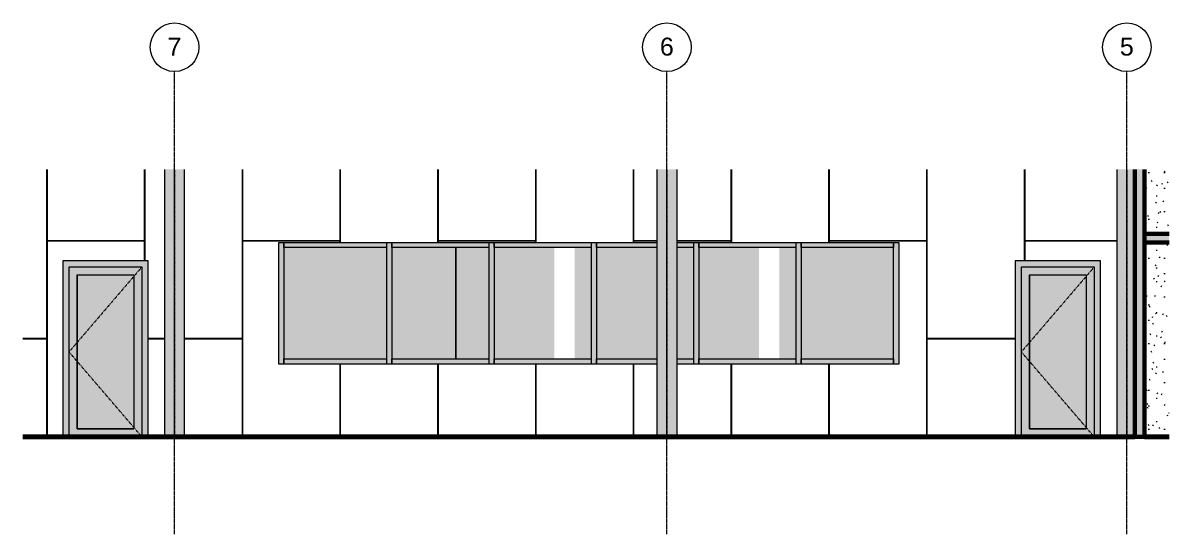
# Model space of a CAD drawing. Header units: inches. Extents: x -1667 to 6641, y -48 to 265.
# Drawn here: x -1667 to -1102, y -48 to 205 of the extents above; entities that cross this region are included whole.
import ezdxf

# ---------------------------------------------------------------- set-up
doc = ezdxf.new("R2010")
doc.units = ezdxf.units.IN
doc.header["$MEASUREMENT"] = 0
for name, pattern in [('Dash 1_16_', [0.125, 0.0625, -0.0625]), ('Grid Line 1_2_', [0.875, 0.5, -0.125, 0.125, -0.125]), ('Hidden 1_8_', [0.1875, 0.125, -0.0625])]:
    doc.linetypes.add(name, pattern=pattern)
for name, color, linetype, lineweight in [('A-CLNG', 13, 'Continuous', 18), ('A-CLNG-PATT', 13, 'Continuous', 60), ('A-DOOR', 31, 'Continuous', 18), ('A-DOOR-FRAM', 31, 'Continuous', 9), ('A-DOOR-GLAZ', 31, 'Continuous', 9), ('A-GLAZ-CURT', 52, 'Continuous', 9), ('A-GLAZ-CWMG', 51, 'Continuous', 9), ('A-WALL', 113, 'Continuous', 18), ('A-WALL-PATT', 111, 'Continuous', 18), ('C-TOPO', 7, 'Continuous', 9), ('I-WALL', 2, 'Continuous', 18), ('L-SITE-WALL', 31, 'Continuous', 18), ('S-COLS', 52, 'Continuous', 9), ('S-GRID', 1, 'Continuous', 9), ('S-GRID-IDEN', 1, 'Continuous', 9)]:
    doc.layers.add(name, color=color, linetype=linetype, lineweight=lineweight)
doc.styles.add('Arial', font='arial.ttf', dxfattribs={"height": 8.851796})
pattern_1 = [(0, (-2.028, 0), (15.36, 3.84), [0.634, -10.886, 0.634, -10.886, -61.44]), (0, (-2.028, 0), (15.36, 3.84), [-23.04, 0.634, -22.406, 0.634, -10.886, -26.88]), (0, (-2.028, 0), (15.36, 3.84), [-57.6, 0.634, -7.046, 0.634, -18.566]), (120, (3.732, 1.92), (-11.005538, 11.38215), [0.634, -10.886, 0.634, -10.886, -61.44]), (120, (3.732, 1.92), (-11.005538, 11.38215), [-23.04, 0.634, -22.406, 0.634, -10.886, -26.88]), (120, (3.732, 1.92), (-11.005538, 11.38215), [-57.6, 0.634, -7.046, 0.634, -18.566]), (240, (5.652, 9.6), (-4.354462, -15.22215), [0.634, -10.886, 0.634, -10.886, -61.44]), (240, (5.652, 9.6), (-4.354462, -15.22215), [-23.04, 0.634, -22.406, 0.634, -10.886, -26.88]), (240, (5.652, 9.6), (-4.354462, -15.22215), [-57.6, 0.634, -7.046, 0.634, -18.566])]

# ---------------------------------------------------------------- blocks, each defined once
blk = doc.blocks.new('Single-Glass 1 - 36_ x 84_-598703-Sales Office - South Elevation')
at = {"layer": 'A-DOOR'}
h = blk.add_hatch(color=53, dxfattribs=at)
h.paths.add_polyline_path([(-1608.4, 0), (-1608.4, 84), (-1644.4, 84), (-1644.4, 0)], flags=0)
h.paths.add_polyline_path([(-1640.4, 4), (-1640.4, 80), (-1612.4, 80), (-1612.4, 4)], flags=0)
at = {"layer": 'A-DOOR-FRAM', "lineweight": 18}
blk.add_hatch(color=15, dxfattribs=at).paths.add_polyline_path([(-1608.4, 0), (-1605.4, 0), (-1605.4, 87), (-1647.4, 87), (-1647.4, 0), (-1644.4, 0), (-1644.4, 84), (-1608.4, 84)], flags=0)
at = {"layer": 'A-DOOR-GLAZ', "lineweight": 18}
blk.add_hatch(color=9, dxfattribs=at).paths.add_polyline_path([(-1612.4, 4), (-1612.4, 80), (-1640.4, 80), (-1640.4, 4)], flags=0)
at = {"layer": 'A-DOOR', "color": 7, "linetype": 'Dash 1_16_', "lineweight": 9}
for p in [(-1608.4, 84), (-1608.4, 0)]:
    blk.add_line(p, (-1644.4, 42), dxfattribs=at)
at = {"layer": 'A-DOOR', "color": 7, "lineweight": 9}
for p, q in [((-1640.4, 4), (-1640.4, 80)), ((-1640.4, 80), (-1612.4, 80)), ((-1612.4, 80), (-1612.4, 4)), ((-1612.4, 4), (-1640.4, 4))]:
    blk.add_line(p, q, dxfattribs=at)
at = {"layer": 'A-DOOR-FRAM', "color": 7}
for p, q in [((-1605.4, 87), (-1647.4, 87)), ((-1647.4, 87), (-1647.4, 0)), ((-1605.4, 0), (-1605.4, 87)), ((-1644.4, 84), (-1608.4, 84)), ((-1644.4, 0), (-1644.4, 84)), ((-1608.4, 84), (-1608.4, 0))]:
    blk.add_line(p, q, dxfattribs=at)
at = {"layer": 'A-DOOR-GLAZ', "color": 7}
for p, q in [((-1640.4, 80), (-1612.4, 80)), ((-1640.4, 80), (-1640.4, 4)), ((-1612.4, 80), (-1612.4, 4)), ((-1640.4, 4), (-1612.4, 4))]:
    blk.add_line(p, q, dxfattribs=at)
blk = doc.blocks.new('System Panel - Glazed-552699-Sales Office - South Elevation')
at = {"layer": 'A-GLAZ-CURT'}
blk.add_hatch(color=253, dxfattribs=at).paths.add_polyline_path([(-1283.15, 38.5), (-1237.44, 38.5), (-1237.44, 93.5), (-1283.15, 93.5)], flags=0)
blk = doc.blocks.new('Rectangular Mullion - 2_5_ x 5_ rectangular-551377-Sales Office - South Elevation')
at = {"layer": 'A-GLAZ-CWMG'}
blk.add_hatch(color=50, dxfattribs=at).paths.add_polyline_path([(-1487.65, 93.5), (-1487.65, 96), (-1538.44, 96), (-1538.44, 93.5), (-1525.75, 93.5)], flags=0)
at = {"layer": 'A-GLAZ-CWMG', "color": 7}
for p, q in [((-1538.44, 93.5), (-1538.44, 96)), ((-1487.65, 93.5), (-1538.44, 93.5)), ((-1487.65, 96), (-1487.65, 93.5))]:
    blk.add_line(p, q, dxfattribs=at)
blk = doc.blocks.new('Rectangular Mullion - 2_5_ x 5_ rectangular-552695-Sales Office - South Elevation')
at = {"layer": 'A-GLAZ-CWMG'}
blk.add_hatch(color=50, dxfattribs=at).paths.add_polyline_path([(-1242.92, 36), (-1237.44, 36), (-1237.44, 38.5), (-1283.15, 38.5), (-1283.15, 36)], flags=0)
at = {"layer": 'A-GLAZ-CWMG', "color": 7}
for p, q in [((-1283.15, 36), (-1283.15, 38.5)), ((-1283.15, 38.5), (-1237.44, 38.5)), ((-1237.44, 38.5), (-1237.44, 36))]:
    blk.add_line(p, q, dxfattribs=at)
blk = doc.blocks.new('Rectangular Mullion - 2_5_ x 5_ rectangular-552638-Sales Office - South Elevation')
at = {"layer": 'A-GLAZ-CWMG'}
blk.add_hatch(color=50, dxfattribs=at).paths.add_polyline_path([(-1538.44, 36), (-1538.44, 96), (-1540.94, 96), (-1540.94, 36)], flags=0)
at = {"layer": 'A-GLAZ-CWMG', "color": 7}
blk.add_line((-1538.44, 96), (-1538.44, 36), dxfattribs=at)
blk = doc.blocks.new('Rectangular Mullion - 2_5_ x 5_ rectangular-552639-Sales Office - South Elevation')
at = {"layer": 'A-GLAZ-CWMG'}
blk.add_hatch(color=50, dxfattribs=at).paths.add_polyline_path([(-1234.94, 36), (-1234.94, 96), (-1237.44, 96), (-1237.44, 36)], flags=0)
at = {"layer": 'A-GLAZ-CWMG', "color": 7}
blk.add_line((-1237.44, 36), (-1237.44, 96), dxfattribs=at)
blk = doc.blocks.new('System Panel - Glazed-552889-Sales Office - South Elevation')
at = {"layer": 'A-GLAZ-CURT'}
h = blk.add_hatch(color=253, dxfattribs=at)
h.paths.add_polyline_path([(-1384.15, 38.5), (-1354.35, 38.5), (-1354.35, 93.5), (-1384.15, 93.5)], flags=0)
h.paths.add_polyline_path([(-1336.15, 38.5), (-1336.15, 93.5), (-1344.35, 93.5), (-1344.35, 38.5)], flags=0)
blk = doc.blocks.new('System Panel - Glazed-552890-Sales Office - South Elevation')
at = {"layer": 'A-GLAZ-CURT'}
blk.add_hatch(color=253, dxfattribs=at).paths.add_polyline_path([(-1437.15, 38.5), (-1437.15, 93.5), (-1453.51, 93.5), (-1453.51, 38.5)], flags=0)
at = {"layer": 'A-GLAZ-CURT', "color": 7}
blk.add_line((-1453.51, 93.5), (-1453.51, 38.5), dxfattribs=at)
blk = doc.blocks.new('System Panel - Glazed-552643-Sales Office - South Elevation')
at = {"layer": 'A-GLAZ-CURT'}
blk.add_hatch(color=253, dxfattribs=at).paths.add_polyline_path([(-1453.51, 38.5), (-1453.51, 93.5), (-1485.15, 93.5), (-1485.15, 38.5)], flags=0)
at = {"layer": 'A-GLAZ-CURT', "color": 7}
blk.add_line((-1453.51, 38.5), (-1453.51, 93.5), dxfattribs=at)
blk = doc.blocks.new('System Panel - Glazed-552644-Sales Office - South Elevation')
at = {"layer": 'A-GLAZ-CURT'}
blk.add_hatch(color=253, dxfattribs=at).paths.add_polyline_path([(-1487.65, 38.5), (-1487.65, 93.5), (-1538.44, 93.5), (-1538.44, 38.5), (-1525.75, 38.5)], flags=0)
blk = doc.blocks.new('Rectangular Mullion - 2_5_ x 5_ rectangular-552885-Sales Office - South Elevation')
at = {"layer": 'A-GLAZ-CWMG'}
blk.add_hatch(color=50, dxfattribs=at).paths.add_polyline_path([(-1333.65, 93.5), (-1285.65, 93.5), (-1285.65, 96), (-1333.65, 96)], flags=0)
at = {"layer": 'A-GLAZ-CWMG', "color": 7}
for p, q in [((-1333.65, 93.5), (-1333.65, 96)), ((-1285.65, 93.5), (-1333.65, 93.5)), ((-1285.65, 96), (-1285.65, 93.5))]:
    blk.add_line(p, q, dxfattribs=at)
blk = doc.blocks.new('Rectangular Mullion - 2_5_ x 5_ rectangular-V1-Sales Office - South Elevation')
at = {"layer": 'A-GLAZ-CWMG'}
h = blk.add_hatch(color=50, dxfattribs=at)
h.paths.add_polyline_path([(-1384.15, 93.5), (-1354.35, 93.5), (-1354.35, 96), (-1384.15, 96)], flags=0)
h.paths.add_polyline_path([(-1336.15, 93.5), (-1336.15, 96), (-1344.35, 96), (-1344.35, 93.5)], flags=0)
at = {"layer": 'A-GLAZ-CWMG', "color": 7}
for p, q in [((-1384.15, 93.5), (-1384.15, 96)), ((-1354.35, 93.5), (-1384.15, 93.5)), ((-1336.15, 93.5), (-1344.35, 93.5)), ((-1336.15, 96), (-1336.15, 93.5))]:
    blk.add_line(p, q, dxfattribs=at)
blk = doc.blocks.new('Rectangular Mullion - 2_5_ x 5_ rectangular-552886-Sales Office - South Elevation')
at = {"layer": 'A-GLAZ-CWMG'}
blk.add_hatch(color=50, dxfattribs=at).paths.add_polyline_path([(-1437.15, 93.5), (-1437.15, 96), (-1453.51, 96), (-1453.51, 93.5), (-1453.21, 93.5)], flags=0)
at = {"layer": 'A-GLAZ-CWMG', "color": 7}
for p, q in [((-1437.15, 93.5), (-1453.51, 93.5)), ((-1437.15, 96), (-1437.15, 93.5))]:
    blk.add_line(p, q, dxfattribs=at)
blk = doc.blocks.new('Rectangular Mullion - 2_5_ x 5_ rectangular-552003-Sales Office - South Elevation')
at = {"layer": 'A-GLAZ-CWMG'}
blk.add_hatch(color=50, dxfattribs=at).paths.add_polyline_path([(-1453.51, 93.5), (-1453.51, 96), (-1485.15, 96), (-1485.15, 93.5)], flags=0)
at = {"layer": 'A-GLAZ-CWMG', "color": 7}
for p, q in [((-1485.15, 93.5), (-1485.15, 96)), ((-1453.51, 93.5), (-1485.15, 93.5))]:
    blk.add_line(p, q, dxfattribs=at)
blk = doc.blocks.new('Rectangular Mullion - 2_5_ x 5_ rectangular-552887-Sales Office - South Elevation')
at = {"layer": 'A-GLAZ-CWMG'}
h = blk.add_hatch(color=50, dxfattribs=at)
h.paths.add_polyline_path([(-1354.35, 36), (-1354.35, 38.5), (-1384.15, 38.5), (-1384.15, 36)], flags=0)
h.paths.add_polyline_path([(-1336.15, 36), (-1336.15, 38.5), (-1344.35, 38.5), (-1344.35, 36)], flags=0)
at = {"layer": 'A-GLAZ-CWMG', "color": 7}
for p, q in [((-1384.15, 36), (-1384.15, 38.5)), ((-1384.15, 38.5), (-1354.35, 38.5)), ((-1344.35, 38.5), (-1336.15, 38.5)), ((-1336.15, 38.5), (-1336.15, 36))]:
    blk.add_line(p, q, dxfattribs=at)
blk = doc.blocks.new('Rectangular Mullion - 2_5_ x 5_ rectangular-V2-Sales Office - South Elevation')
at = {"layer": 'A-GLAZ-CWMG'}
blk.add_hatch(color=50, dxfattribs=at).paths.add_polyline_path([(-1386.65, 36), (-1386.65, 38.5), (-1434.65, 38.5), (-1434.65, 36)], flags=0)
at = {"layer": 'A-GLAZ-CWMG', "color": 7}
for p, q in [((-1434.65, 36), (-1434.65, 38.5)), ((-1434.65, 38.5), (-1386.65, 38.5)), ((-1386.65, 38.5), (-1386.65, 36))]:
    blk.add_line(p, q, dxfattribs=at)
blk = doc.blocks.new('Rectangular Mullion - 2_5_ x 5_ rectangular-552888-Sales Office - South Elevation')
at = {"layer": 'A-GLAZ-CWMG'}
blk.add_hatch(color=50, dxfattribs=at).paths.add_polyline_path([(-1437.15, 36), (-1437.15, 38.5), (-1453.51, 38.5), (-1453.51, 36)], flags=0)
at = {"layer": 'A-GLAZ-CWMG', "color": 7}
for p, q in [((-1453.51, 38.5), (-1437.15, 38.5)), ((-1437.15, 38.5), (-1437.15, 36))]:
    blk.add_line(p, q, dxfattribs=at)
blk = doc.blocks.new('Rectangular Mullion - 2_5_ x 5_ rectangular-551479-Sales Office - South Elevation')
at = {"layer": 'A-GLAZ-CWMG'}
blk.add_hatch(color=50, dxfattribs=at).paths.add_polyline_path([(-1453.51, 36), (-1453.51, 38.5), (-1485.15, 38.5), (-1485.15, 36)], flags=0)
at = {"layer": 'A-GLAZ-CWMG', "color": 7}
for p, q in [((-1485.15, 36), (-1485.15, 38.5)), ((-1485.15, 38.5), (-1453.51, 38.5))]:
    blk.add_line(p, q, dxfattribs=at)
blk = doc.blocks.new('Rectangular Mullion - 2_5_ x 5_ rectangular-551380-Sales Office - South Elevation')
at = {"layer": 'A-GLAZ-CWMG'}
blk.add_hatch(color=50, dxfattribs=at).paths.add_polyline_path([(-1525.75, 36), (-1487.65, 36), (-1487.65, 38.5), (-1538.44, 38.5), (-1538.44, 36)], flags=0)
at = {"layer": 'A-GLAZ-CWMG', "color": 7}
for p, q in [((-1538.44, 36), (-1538.44, 38.5)), ((-1538.44, 38.5), (-1487.65, 38.5)), ((-1487.65, 38.5), (-1487.65, 36))]:
    blk.add_line(p, q, dxfattribs=at)
blk = doc.blocks.new('Rectangular Mullion - 2_5_ x 5_ rectangular-552636-Sales Office - South Elevation')
at = {"layer": 'A-GLAZ-CWMG'}
blk.add_hatch(color=50, dxfattribs=at).paths.add_polyline_path([(-1333.65, 36), (-1333.65, 96), (-1336.15, 96), (-1336.15, 36)], flags=0)
at = {"layer": 'A-GLAZ-CWMG', "color": 7}
for p, q in [((-1336.15, 96), (-1336.15, 36)), ((-1333.65, 96), (-1333.65, 36))]:
    blk.add_line(p, q, dxfattribs=at)
blk = doc.blocks.new('Rectangular Mullion - 2_5_ x 5_ rectangular-552698-Sales Office - South Elevation')
at = {"layer": 'A-GLAZ-CWMG'}
blk.add_hatch(color=50, dxfattribs=at).paths.add_polyline_path([(-1242.92, 93.5), (-1237.44, 93.5), (-1237.44, 96), (-1283.15, 96), (-1283.15, 93.5)], flags=0)
at = {"layer": 'A-GLAZ-CWMG', "color": 7}
for p, q in [((-1283.15, 93.5), (-1283.15, 96)), ((-1237.44, 93.5), (-1283.15, 93.5)), ((-1237.44, 96), (-1237.44, 93.5))]:
    blk.add_line(p, q, dxfattribs=at)
blk = doc.blocks.new('W-Wide Flange-Column - W10X49-622040-Sales Office - South Elevation')
at = {"layer": 'S-COLS', "color": 7, "linetype": 'Hidden 1_8_'}
for p, q in [((-1592.51, 132.17), (-1592.51, 0)), ((-1592.2, 0), (-1592.2, 132.17))]:
    blk.add_line(p, q, dxfattribs=at)
blk = doc.blocks.new('Grid - Grid Head - Circle-50561-Sales Office - South Elevation')
at = {"layer": 'S-GRID-IDEN', "color": 7}
blk.add_circle((-1592.35, 192.5), 12, dxfattribs=at)
blk = doc.blocks.new('Open Source Metal Building_Exterior_rvt-1-Sales Office - South Elevation')
at = {"layer": 'A-WALL-PATT', "lineweight": 9}
h = blk.add_hatch(dxfattribs=at)
h.set_pattern_fill('FP_3', style=0, pattern_type=2)
h.set_pattern_definition([(0, (2108.25, 0.25), (-193, 193), [48, -145]), (90, (2108.25, 0.25), (-193, 1e-14), [96.25, -96.75]), (180, (2156.25, 96.5), (-193, 193), [48, -145]), (90, (2156.25, 0.25), (-193, 1e-14), [96.25, -96.75]), (180, (2156.25, 96.75), (-193, 193), [48, -145]), (90, (2156.25, 96.75), (-193, 1e-14), [96.25, -96.75]), (0, (2108.25, 193), (-193, 193), [48, -145]), (90, (2108.25, 96.75), (-193, 1e-14), [96.25, -96.75]), (0, (2156.5, 48.25), (-193, 193), [48, -145]), (90, (2156.5, 0), (-193, 1e-14), [48.25, -144.75]), (90, (2204.5, 0), (-193, 1e-14), [48.25, -144.75]), (0, (2156.5, 144.75), (-193, 193), [48, -145]), (90, (2156.5, 48.5), (-193, 1e-14), [96.25, -96.75]), (180, (2204.5, 48.5), (-193, 193), [48, -145]), (90, (2204.5, 48.5), (-193, 1e-14), [96.25, -96.75]), (90, (2156.5, 145), (-193, 1e-14), [48, -145]), (180, (2204.5, 145), (-193, 193), [48, -145]), (90, (2204.5, 145), (-193, 1e-14), [48, -145]), (0, (2204.75, 0.25), (-193, 193), [48, -145]), (90, (2204.75, 0.25), (-193, 1e-14), [96.25, -96.75]), (180, (2252.75, 96.5), (-193, 193), [48, -145]), (90, (2252.75, 0.25), (-193, 1e-14), [96.25, -96.75]), (180, (2252.75, 96.75), (-193, 193), [48, -145]), (90, (2252.75, 96.75), (-193, 1e-14), [96.25, -96.75]), (180, (2252.75, 193), (-193, 193), [48, -145]), (90, (2204.75, 96.75), (-193, 1e-14), [96.25, -96.75]), (0, (2253, 48.25), (-193, 193), [48, -145]), (90, (2253, 0), (-193, 1e-14), [48.25, -144.75]), (90, (2301, 0), (-193, 1e-14), [48.25, -144.75]), (0, (2253, 144.75), (-193, 193), [48, -145]), (90, (2253, 48.5), (-193, 1e-14), [96.25, -96.75]), (180, (2301, 48.5), (-193, 193), [48, -145]), (90, (2301, 48.5), (-193, 1e-14), [96.25, -96.75]), (90, (2253, 145), (-193, 1e-14), [48, -145]), (180, (2301, 145), (-193, 193), [48, -145]), (90, (2301, 145), (-193, 1e-14), [48, -145])])
h.paths.add_polyline_path([(-1127.35, 0), (-1127.35, 132.17), (-1344.35, 132.17), (-1344.35, 96), (-1234.94, 96), (-1234.94, 36), (-1344.35, 36), (-1344.35, 0), (-1177.4, 0), (-1177.4, 87), (-1135.4, 87), (-1135.4, 0)], flags=0)
h.paths.add_polyline_path([(-1597.35, 0), (-1597.35, 132.17), (-1667.16, 132.17), (-1667.16, 0), (-1647.4, 0), (-1647.4, 87), (-1605.4, 87), (-1605.4, 0)], flags=0)
h.paths.add_polyline_path([(-1587.35, 0), (-1354.35, 0), (-1354.35, 36), (-1540.94, 36), (-1540.94, 96), (-1354.35, 96), (-1354.35, 132.17), (-1587.35, 132.17), (-1587.35, 11.23)], flags=0)
at = {"layer": 'S-COLS', "lineweight": 5}
for points in [[(-1596.46, 0), (-1587.35, 0), (-1587.35, 132.17), (-1597.35, 132.17), (-1597.35, 0)], [(-1354.35, 0), (-1344.35, 0), (-1344.35, 132.17), (-1354.35, 132.17)], [(-1127.35, 0), (-1118.36, 0), (-1118.36, 132.17), (-1127.35, 132.17), (-1127.35, 66.08)]]:
    blk.add_hatch(color=254, dxfattribs=at).paths.add_polyline_path(points, flags=0)
at = {"layer": 'C-TOPO', "color": 10, "lineweight": 80}
for p, q in [((-1667.16, 0), (-1118.36, 0)), ((-1113.61, 0), (-1101.5, 0))]:
    blk.add_line(p, q, dxfattribs=at)
at = {"layer": 'C-TOPO'}
for p, q in [((-1667.16, 0), (-1118.36, 0)), ((-1113.61, 0), (-1101.5, 0))]:
    blk.add_line(p, q, dxfattribs=at)
at = {"layer": 'L-SITE-WALL', "color": 250}
for p, q in [((-1540.94, 36), (-1540.94, 96)), ((-1540.94, 96), (-1354.35, 96)), ((-1344.35, 96), (-1234.94, 96)), ((-1234.94, 96), (-1234.94, 36)), ((-1354.35, 36), (-1540.94, 36)), ((-1234.94, 36), (-1344.35, 36))]:
    blk.add_line(p, q, dxfattribs=at)
at = {"layer": 'S-COLS', "color": 7}
for p, q in [((-1597.35, 132.17), (-1597.35, 0)), ((-1587.35, 0), (-1587.35, 132.17)), ((-1354.35, 132.17), (-1354.35, 0)), ((-1344.35, 0), (-1344.35, 132.17)), ((-1127.35, 132.17), (-1127.35, 0))]:
    blk.add_line(p, q, dxfattribs=at)
at = {"layer": 'S-GRID', "linetype": 'Grid Line 1_2_'}
for p, q in [((-1592.35, -48), (-1592.35, 180.5)), ((-1349.35, -48), (-1349.35, 180.5)), ((-1122.35, -48), (-1122.35, 180.5))]:
    blk.add_line(p, q, dxfattribs=at)
at = {"lineweight": 9}
for name, p in [('W-Wide Flange-Column - W10X49-622040-Sales Office - South Elevation', (0, 0)), ('W-Wide Flange-Column - W10X49-622040-Sales Office - South Elevation', (243, 0)), ('W-Wide Flange-Column - W10X49-622040-Sales Office - South Elevation', (470, 0)), ('Rectangular Mullion - 2_5_ x 5_ rectangular-552638-Sales Office - South Elevation', (0, 0)), ('Rectangular Mullion - 2_5_ x 5_ rectangular-551377-Sales Office - South Elevation', (0, 0)), ('System Panel - Glazed-552644-Sales Office - South Elevation', (0, 0)), ('Rectangular Mullion - 2_5_ x 5_ rectangular-552636-Sales Office - South Elevation', (-151.5, 0)), ('Rectangular Mullion - 2_5_ x 5_ rectangular-552003-Sales Office - South Elevation', (0, 0)), ('System Panel - Glazed-552643-Sales Office - South Elevation', (0, 0)), ('Rectangular Mullion - 2_5_ x 5_ rectangular-552886-Sales Office - South Elevation', (0, 0)), ('System Panel - Glazed-552890-Sales Office - South Elevation', (0, 0)), ('Rectangular Mullion - 2_5_ x 5_ rectangular-552636-Sales Office - South Elevation', (-101, 0)), ('Rectangular Mullion - 2_5_ x 5_ rectangular-552885-Sales Office - South Elevation', (-101, 0)), ('System Panel - Glazed-552889-Sales Office - South Elevation', (-50.5, 0)), ('Rectangular Mullion - 2_5_ x 5_ rectangular-552636-Sales Office - South Elevation', (-50.5, 0)), ('Rectangular Mullion - 2_5_ x 5_ rectangular-V1-Sales Office - South Elevation', (0, 0)), ('System Panel - Glazed-552889-Sales Office - South Elevation', (0, 0)), ('Rectangular Mullion - 2_5_ x 5_ rectangular-552636-Sales Office - South Elevation', (0, 0)), ('Rectangular Mullion - 2_5_ x 5_ rectangular-552885-Sales Office - South Elevation', (0, 0)), ('System Panel - Glazed-552889-Sales Office - South Elevation', (50.5, 0)), ('Rectangular Mullion - 2_5_ x 5_ rectangular-552636-Sales Office - South Elevation', (50.5, 0)), ('Rectangular Mullion - 2_5_ x 5_ rectangular-552698-Sales Office - South Elevation', (0, 0)), ('System Panel - Glazed-552699-Sales Office - South Elevation', (0, 0)), ('Rectangular Mullion - 2_5_ x 5_ rectangular-552639-Sales Office - South Elevation', (0, 0)), ('Single-Glass 1 - 36_ x 84_-598703-Sales Office - South Elevation', (0, 0)), ('Single-Glass 1 - 36_ x 84_-598703-Sales Office - South Elevation', (470, 0)), ('Rectangular Mullion - 2_5_ x 5_ rectangular-551380-Sales Office - South Elevation', (0, 0)), ('Rectangular Mullion - 2_5_ x 5_ rectangular-551479-Sales Office - South Elevation', (0, 0)), ('Rectangular Mullion - 2_5_ x 5_ rectangular-552888-Sales Office - South Elevation', (0, 0)), ('Rectangular Mullion - 2_5_ x 5_ rectangular-V2-Sales Office - South Elevation', (0, 0)), ('Rectangular Mullion - 2_5_ x 5_ rectangular-552887-Sales Office - South Elevation', (0, 0)), ('Rectangular Mullion - 2_5_ x 5_ rectangular-V2-Sales Office - South Elevation', (101, 0)), ('Rectangular Mullion - 2_5_ x 5_ rectangular-552695-Sales Office - South Elevation', (0, 0))]:
    blk.add_blockref(name, p, dxfattribs=at)
at = {"layer": 'S-GRID-IDEN', "char_height": 8.85, "width": 8.208, "attachment_point": 2, "line_spacing_factor": 0.938532, "style": 'Arial', "bg_fill": 3, "box_fill_scale": 1.25, "bg_fill_color": 0, "bg_fill_transparency": 0}
for s, insert in [('7', (-1592.36, 197.22)), ('6', (-1349.36, 197.22)), ('5', (-1122.36, 197.22))]:
    blk.add_mtext(s, dxfattribs=dict(at, insert=insert))
at = {"color": 90, "lineweight": 5}
for p in [(0, 0), (243, 0), (470, 0)]:
    blk.add_blockref('Grid - Grid Head - Circle-50561-Sales Office - South Elevation', p, dxfattribs=at)

msp = doc.modelspace()

# ---------------------------------------------------------------- hatches: boundary and pattern name
at = {"layer": 'A-CLNG', "lineweight": 5}
msp.add_hatch(color=256, dxfattribs=at).paths.add_polyline_path([(-1101.5, 96.62), (-1101.5, 100.25), (-1113.61, 100.25), (-1113.61, 96.62)], flags=0)
at = {"layer": 'A-CLNG-PATT', "lineweight": 9}
h = msp.add_hatch(dxfattribs=at)
h.set_pattern_fill('FP_2', color=256, style=0, pattern_type=2)
h.set_pattern_definition(pattern_1)
h.paths.add_polyline_path([(-1101.5, 96), (-1101.5, 96.62), (-1113.61, 96.62), (-1113.61, 96)], flags=0)
at = {"layer": 'A-WALL-PATT', "lineweight": 9}
h = msp.add_hatch(dxfattribs=at)
h.set_pattern_fill('FP_2', color=256, style=0, pattern_type=2)
h.set_pattern_definition(pattern_1)
h.paths.add_polyline_path([(-1117.73, 0), (-1117.73, 132.17), (-1118.36, 132.17), (-1118.36, 0)], flags=0)
h = msp.add_hatch(dxfattribs=at)
h.set_pattern_fill('FP_2', color=256, style=0, pattern_type=2)
h.set_pattern_definition(pattern_1)
h.paths.add_polyline_path([(-1113.61, 0), (-1113.61, 132.17), (-1114.23, 132.17), (-1114.23, 0)], flags=0)
h = msp.add_hatch(dxfattribs=at)
h.set_pattern_fill('FP_1', color=256, style=0, pattern_type=2)
h.set_pattern_definition(pattern_1)
h.paths.add_polyline_path([(-1101.5, 0), (-1101.5, 96), (-1113.61, 96), (-1113.61, 0)], flags=0)
h.paths.add_polyline_path([(-1113.61, 100.25), (-1101.5, 100.25), (-1101.5, 132.17), (-1113.61, 132.17)], flags=0)
at = {"layer": 'I-WALL', "lineweight": 5}
msp.add_hatch(color=256, dxfattribs=at).paths.add_polyline_path([(-1114.23, 0), (-1114.23, 132.17), (-1117.73, 132.17), (-1117.73, 0)], flags=0)

# ---------------------------------------------------------------- linework, layer by layer
at = {"layer": 'A-CLNG', "lineweight": 60}
for p, q in [((-1101.5, 100.25), (-1113.61, 100.25)), ((-1113.61, 96), (-1101.5, 96))]:
    msp.add_line(p, q, dxfattribs=at)
at = {"layer": 'A-CLNG'}
msp.add_line((-1101.5, 96.62), (-1113.61, 96.62), dxfattribs=at)
at = {"layer": 'A-WALL'}
for p, q in [((-1117.73, 0), (-1117.73, 132.17)), ((-1114.23, 0), (-1114.23, 132.17))]:
    msp.add_line(p, q, dxfattribs=at)
at = {"layer": 'I-WALL', "lineweight": 60}
for p, q in [((-1118.36, 132.17), (-1118.36, 0)), ((-1113.61, 0), (-1113.61, 132.17)), ((-1118.36, 0), (-1113.61, 0))]:
    msp.add_line(p, q, dxfattribs=at)

# ---------------------------------------------------------------- next in the draw order: block references
at = {"lineweight": 5}
msp.add_blockref('Open Source Metal Building_Exterior_rvt-1-Sales Office - South Elevation', (0, 0), dxfattribs=at)

doc.saveas('drawing.dxf')
